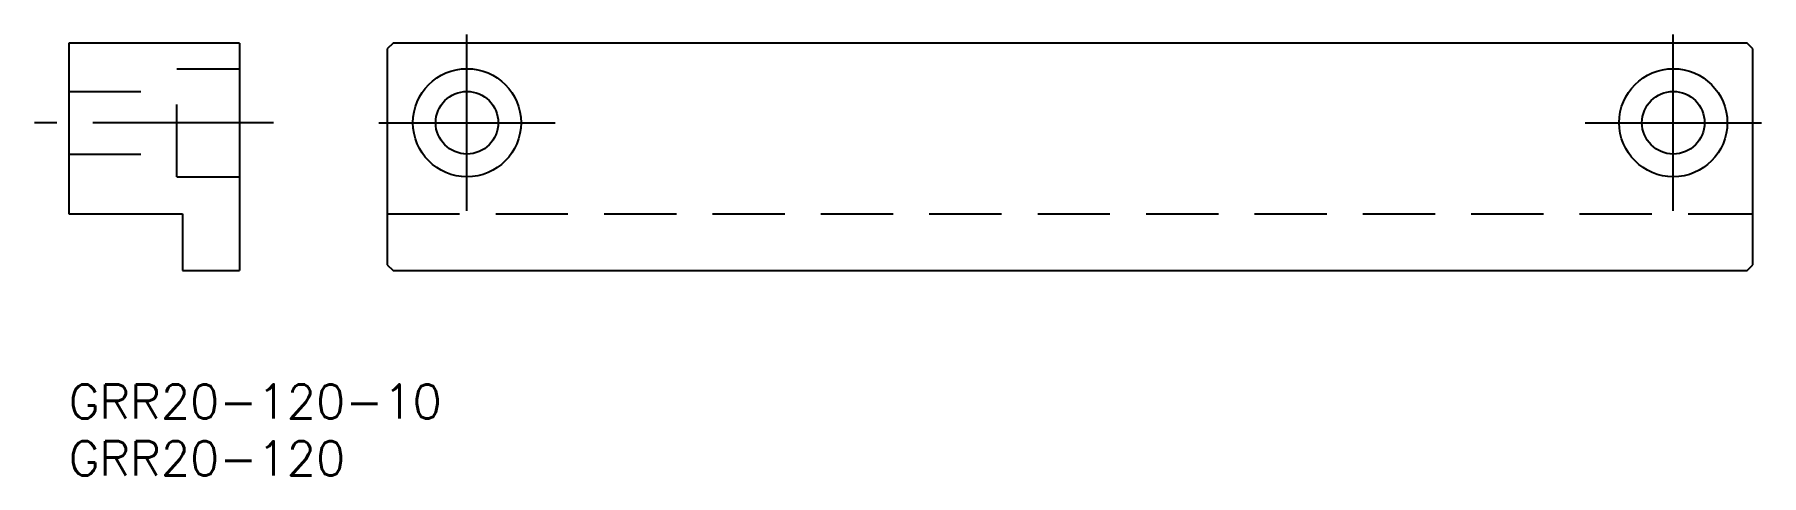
# Model space of a CAD drawing. Extents: x -3 to 149, y -8 to 31.
import ezdxf

# ---------------------------------------------------------------- set-up
doc = ezdxf.new("R2010")
doc.units = 0
doc.header["$LTSCALE"] = 0.5
doc.linetypes.add('CENTER', pattern=[50.8, 31.75, -6.35, 6.35, -6.35])
doc.linetypes.add('DASHED', pattern=[19.05, 12.7, -6.35])
for name, color, linetype in [('MSM_CENTER', 1, 'CENTER'), ('MSM_CONTINUOUS', 7, 'CONTINUOUS'), ('MSM_DASHED', 4, 'DASHED'), ('MSM_PART_NUMBER', 7, 'CONTINUOUS')]:
    doc.layers.add(name, color=color, linetype=linetype)
doc.styles.get("Standard").update_dxf_attribs({"font": 'txt.shx', "height": 3, "bigfont": 'bigfont.shx'})

# ---------------------------------------------------------------- blocks, each defined once
blk = doc.blocks.new('*U2')
at = {"layer": 'MSM_PART_NUMBER'}
blk.add_text('GRR20-120-10', height=3, dxfattribs=at).set_placement((0, -3))
blk = doc.blocks.new('*U3')
at = {"layer": 'MSM_PART_NUMBER'}
blk.add_text('GRR20-120', height=3, dxfattribs=at).set_placement((0, -8))

msp = doc.modelspace()

# ---------------------------------------------------------------- linework, layer by layer
at = {"layer": 'MSM_CENTER'}
for p, q in [((35, 15.25), (35, 30.75)), ((141, 15.25), (141, 30.75)), ((18, 23), (-3, 23)), ((27.25, 23), (42.75, 23)), ((133.25, 23), (148.75, 23))]:
    msp.add_line(p, q, dxfattribs=at)
at = {"layer": 'MSM_CONTINUOUS'}
for p, q in [((0, 30), (0, 15)), ((15, 30), (0, 30)), ((15, 30), (15, 10)), ((28.5, 30), (28, 29.5)), ((28, 29.5), (28, 10.5)), ((147.5, 30), (28.5, 30)), ((148, 29.5), (147.5, 30)), ((148, 10.5), (148, 29.5)), ((0, 15), (10, 15)), ((10, 15), (10, 10)), ((10, 10), (15, 10)), ((28, 10.5), (28.5, 10)), ((28.5, 10), (147.5, 10)), ((147.5, 10), (148, 10.5))]:
    msp.add_line(p, q, dxfattribs=at)
for centre, radius in [((35, 23), 4.75), ((141, 23), 4.75), ((35, 23), 2.75), ((141, 23), 2.75)]:
    msp.add_circle(centre, radius, dxfattribs=at)
at = {"layer": 'MSM_DASHED'}
for p, q in [((9.5, 27.75), (15, 27.75)), ((9.5, 18.25), (9.5, 27.75)), ((0, 25.75), (9.5, 25.75)), ((0, 20.25), (9.5, 20.25)), ((9.5, 18.25), (15, 18.25)), ((28, 15), (148, 15))]:
    msp.add_line(p, q, dxfattribs=at)

# ---------------------------------------------------------------- block references
at = {"layer": 'MSM_CONTINUOUS'}
for name in ['*U2', '*U3']:
    msp.add_blockref(name, (0, 0), dxfattribs=at)

doc.saveas('drawing.dxf')
